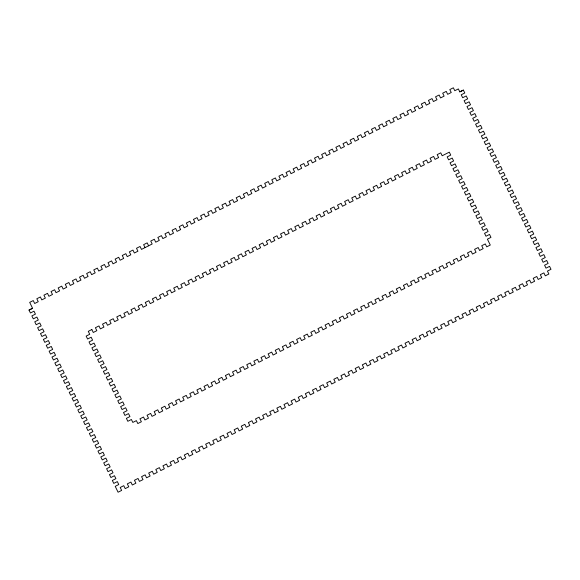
<?xml version="1.0" encoding="UTF-8"?>
<svg xmlns="http://www.w3.org/2000/svg" width="580" height="580" viewBox="0 0 580 580"><rect width="100%" height="100%" fill="white"/><g stroke="black" fill="none" stroke-linecap="round" stroke-linejoin="round"><path stroke-width="0.87" d="M459.795 91.858L463.355 90.052L464.79 92.988L461.23 94.794L462.666 97.73L466.226 95.932L467.661 98.868L464.101 100.674L465.537 103.61L469.104 101.804L470.539 104.741L466.98 106.546L468.415 109.482L471.975 107.684L473.411 110.621L469.851 112.426L471.286 115.362L474.846 113.557L476.282 116.5L472.722 118.298L474.164 121.242L477.724 119.437L479.16 122.373L475.6 124.178L477.036 127.114L480.595 125.309L482.031 128.252L478.471 130.05L479.907 132.994L483.466 131.189L484.909 134.125L481.342 135.93L482.785 138.867L486.345 137.061L487.78 140.005L484.22 141.803L485.656 144.746L489.215 142.941L490.651 145.877L487.091 147.682L488.527 150.619L492.087 148.821L493.529 151.757L489.97 153.562L491.405 156.499L494.965 154.693L496.4 157.629L492.84 159.435L494.276 162.371L497.836 160.573L499.271 163.509L495.712 165.315L497.147 168.251L500.714 166.446L502.149 169.389L498.59 171.187L500.025 174.131L503.585 172.325L505.021 175.262L501.461 177.067L502.896 180.003L506.456 178.198L507.891 181.141L504.332 182.939L505.774 185.883L509.334 184.077L510.77 187.014L507.21 188.819L508.646 191.755L512.205 189.95L513.641 192.893L510.081 194.692L511.516 197.635L515.076 195.83L516.519 198.766L512.959 200.571L514.395 203.507L517.954 201.71L519.39 204.646L515.83 206.451L517.266 209.387L520.826 207.582L522.261 210.518L518.701 212.323L520.137 215.26L523.704 213.462L525.139 216.398L521.579 218.203L523.015 221.139L526.575 219.334L528.01 222.278L524.451 224.076L525.886 227.019L529.446 225.214L530.881 228.15L527.322 229.956L528.764 232.892L532.324 231.087L533.76 234.03L530.2 235.828L531.635 238.771L535.195 236.966L536.63 239.902L533.071 241.708L534.506 244.644L538.066 242.839L539.509 245.782L535.942 247.58L537.385 250.524L540.944 248.719L542.38 251.655L538.82 253.46L540.255 256.396L543.815 254.598L545.251 257.535L541.691 259.34L543.126 262.276L546.686 260.471L548.129 263.407L544.569 265.212L546.005 268.149L549.564 266.351L551 269.287L547.44 271.092L548.876 274.028L545.316 275.833L543.88 272.89L540.321 274.695L541.756 277.632L538.197 279.437L536.761 276.5L533.201 278.306L534.637 281.242L531.077 283.047L529.641 280.104L526.074 281.909L527.517 284.845L523.957 286.65L522.515 283.714L518.955 285.512L520.398 288.456L516.831 290.254L515.395 287.317L511.836 289.123L513.271 292.059L509.711 293.864L508.276 290.928L504.716 292.726L506.151 295.669L502.592 297.467L501.156 294.531L497.596 296.337L499.032 299.273L495.472 301.078L494.037 298.142L490.477 299.94L491.912 302.883L488.353 304.681L486.917 301.745L483.358 303.55L484.793 306.486L481.233 308.292L479.798 305.348L476.231 307.154L477.673 310.09L474.114 311.895L472.671 308.959L469.111 310.764L470.554 313.7L466.987 315.505L465.551 312.562L461.992 314.367L463.427 317.303L459.867 319.109L458.432 316.173L454.872 317.97L456.308 320.914L452.748 322.712L451.312 319.776L447.753 321.581L449.188 324.517L445.628 326.322L444.193 323.386L440.633 325.184L442.069 328.128L438.509 329.926L437.074 326.989L433.514 328.795L434.949 331.731L431.389 333.536L429.954 330.593L426.387 332.398L427.83 335.334L424.27 337.139L422.827 334.203L419.267 336.008L420.71 338.945L417.143 340.75L415.708 337.806L412.148 339.612L413.584 342.548L410.024 344.353L408.588 341.417L405.028 343.222L406.464 346.158L402.904 347.964L401.469 345.02L397.909 346.825L399.345 349.762L395.785 351.567L394.349 348.631L390.789 350.429L392.225 353.372L388.665 355.17L387.23 352.234L383.67 354.039L385.105 356.976L381.546 358.781L380.11 355.844L376.543 357.642L377.986 360.586L374.426 362.384L372.983 359.448L369.424 361.253L370.867 364.189L367.299 365.994L365.864 363.051L362.304 364.856L363.74 367.793L360.18 369.598L358.744 366.661L355.185 368.467L356.62 371.403L353.06 373.208L351.625 370.265L348.065 372.07L349.501 375.006L345.941 376.811L344.505 373.875L340.946 375.673L342.381 378.617L338.821 380.415L337.386 377.478L333.826 379.284L335.262 382.22L331.702 384.025L330.267 381.089L326.7 382.887L328.142 385.83L324.582 387.628L323.14 384.692L319.58 386.498L321.023 389.434L317.456 391.239L316.02 388.303L312.461 390.101L313.896 393.044L310.336 394.842L308.901 391.906L305.341 393.711L306.776 396.647L303.217 398.453L301.781 395.509L298.221 397.314L299.657 400.251L296.097 402.056L294.662 399.12L291.102 400.925L292.537 403.861L288.978 405.666L287.542 402.723L283.982 404.528L285.418 407.464L281.858 409.27L280.423 406.334L276.856 408.132L278.298 411.075L274.739 412.873L273.296 409.937L269.736 411.742L271.179 414.678L267.612 416.483L266.176 413.547L262.617 415.345L264.052 418.289L260.493 420.087L259.057 417.15L255.497 418.956L256.933 421.892L253.373 423.697L251.938 420.754L248.378 422.559L249.813 425.495L246.254 427.3L244.818 424.364L241.258 426.17L242.694 429.106L239.134 430.911L237.698 427.967L234.139 429.773L235.574 432.709L232.014 434.514L230.579 431.578L227.012 433.383L228.455 436.32L224.895 438.125L223.452 435.181L219.893 436.986L221.328 439.923L217.768 441.728L216.333 438.792L212.773 440.59L214.208 443.533L210.649 445.331L209.213 442.395L205.654 444.2L207.089 447.137L203.529 448.942L202.094 446.005L198.534 447.803L199.969 450.747L196.41 452.545L194.974 449.609L191.414 451.414L192.85 454.35L189.29 456.155L187.855 453.212L184.295 455.017L185.731 457.953L182.171 459.759L180.735 456.822L177.168 458.628L178.611 461.564L175.051 463.369L173.608 460.426L170.049 462.231L171.484 465.167L167.924 466.973L166.489 464.036L162.929 465.834L164.365 468.778L160.805 470.576L159.369 467.639L155.81 469.445L157.245 472.381L153.685 474.186L152.25 471.25L148.69 473.048L150.126 475.991L146.566 477.789L145.131 474.853L141.571 476.659L143.006 479.595L139.446 481.4L138.011 478.464L134.451 480.262L135.887 483.205L132.327 485.003L130.891 482.067L127.325 483.872L128.767 486.809L125.207 488.614L123.765 485.67L120.205 487.475L121.641 490.412L118.081 492.217L115.21 486.345L118.769 484.539L117.334 481.603L113.774 483.401L112.339 480.465L115.899 478.659L114.463 475.723L110.896 477.528L109.46 474.585L113.02 472.787L111.585 469.843L108.025 471.649L106.59 468.712L110.149 466.907L108.714 463.971L105.154 465.776L103.718 462.833L107.278 461.035L105.835 458.091L102.276 459.897L100.84 456.96L104.4 455.155L102.965 452.219L99.405 454.017L97.969 451.08L101.529 449.275L100.093 446.339L96.534 448.144L95.091 445.208L98.658 443.403L97.215 440.466L93.656 442.264L92.22 439.328L95.78 437.523L94.344 434.587L90.784 436.392L89.349 433.456L92.909 431.65L91.473 428.714L87.913 430.512L86.471 427.576L90.031 425.771L88.595 422.834L85.035 424.64L83.6 421.696L87.159 419.898L85.724 416.955L82.164 418.76L80.729 415.824L84.288 414.018L82.853 411.082L79.286 412.887L77.85 409.944L81.41 408.146L79.975 405.202L76.415 407.008L74.98 404.072L78.539 402.266L77.104 399.33L73.544 401.128L72.108 398.192L75.668 396.387L74.225 393.45L70.666 395.255L69.23 392.319L72.79 390.514L71.355 387.578L67.795 389.376L66.359 386.439L69.919 384.634L68.483 381.698L64.924 383.503L63.481 380.567L67.041 378.762L65.605 375.825L62.045 377.623L60.61 374.687L64.17 372.882L62.734 369.946L59.175 371.751L57.739 368.808L61.299 367.01L59.863 364.066L56.296 365.871L54.861 362.935L58.42 361.13L56.985 358.193L53.425 359.999L51.99 357.055L55.55 355.257L54.114 352.314L50.554 354.119L49.119 351.183L52.678 349.377L51.236 346.441L47.676 348.239L46.24 345.303L49.8 343.498L48.365 340.562L44.805 342.367L43.37 339.43L46.929 337.625L45.494 334.689L41.934 336.487L40.491 333.551L44.058 331.745L42.615 328.809L39.056 330.614L37.62 327.678L41.18 325.873L39.745 322.937L36.185 324.735L34.749 321.798L38.309 319.993L36.873 317.057L33.314 318.862L31.871 315.919L35.431 314.121L33.995 311.177L30.435 312.982L29 310.046L32.56 308.241L29.689 302.368L33.248 300.563L34.684 303.5L38.244 301.694L36.808 298.758L40.368 296.953L41.803 299.896L45.363 298.091L43.928 295.155L47.487 293.349L48.923 296.286L52.483 294.488L51.047 291.544L54.607 289.746L56.042 292.683L59.602 290.877L58.167 287.941L61.727 286.136L63.169 289.072L66.729 287.274L65.286 284.33L68.846 282.532L70.289 285.469L73.849 283.663L72.413 280.727L75.973 278.922L77.408 281.858L80.968 280.06L79.532 277.117L83.092 275.319L84.528 278.255L88.087 276.45L86.652 273.513L90.212 271.708L91.647 274.652L95.207 272.846L93.772 269.91L97.331 268.105L98.767 271.041L102.326 269.236L100.891 266.3L104.451 264.494L105.886 267.438L109.446 265.633L108.01 262.696L111.57 260.891L113.013 263.827L116.573 262.029L115.13 259.086L118.697 257.288L120.132 260.224L123.692 258.419L122.257 255.483L125.816 253.677L127.252 256.614L130.812 254.816L129.376 251.872L132.936 250.074L134.371 253.011L137.931 251.205L136.496 248.269L140.055 246.464L141.491 249.407L152.17 243.992L150.735 241.055L154.294 239.25L155.73 242.194L159.29 240.388L157.854 237.452L161.414 235.647L162.857 238.583L166.416 236.778L164.974 233.841L168.541 232.036L169.976 234.98L173.536 233.174L172.1 230.238L175.66 228.433L177.096 231.369L180.655 229.571L179.22 226.628L182.78 224.83L184.215 227.766L187.775 225.961L186.339 223.024L189.899 221.219L191.335 224.155L194.894 222.357L193.459 219.414L197.019 217.616L198.454 220.552L202.014 218.747L200.579 215.811L204.138 214.006L205.574 216.949L209.133 215.144L207.698 212.207L211.258 210.402L212.7 213.338L216.26 211.533L214.817 208.597L218.385 206.792L219.82 209.735L223.38 207.93L221.944 204.994L225.504 203.188L226.939 206.125L230.499 204.327L229.064 201.383L232.624 199.585L234.059 202.521L237.619 200.716L236.183 197.78L239.743 195.975L241.179 198.911L244.738 197.113L243.303 194.169L246.862 192.371L248.298 195.308L251.858 193.502L250.422 190.566L253.982 188.761L255.417 191.697L258.977 189.899L257.542 186.956L261.101 185.158L262.544 188.094L266.104 186.289L264.661 183.352L268.228 181.547L269.664 184.491L273.224 182.685L271.788 179.749L275.348 177.944L276.783 180.88L280.343 179.075L278.907 176.139L282.467 174.333L283.903 177.277L287.462 175.472L286.027 172.535L289.587 170.73L291.022 173.666L294.582 171.868L293.146 168.925L296.706 167.127L298.142 170.063L301.701 168.258L300.266 165.322L303.826 163.516L305.261 166.453L308.821 164.655L307.385 161.711L310.945 159.913L312.388 162.85L315.948 161.044L314.505 158.108L318.072 156.303L319.507 159.246L323.067 157.441L321.632 154.505L325.192 152.7L326.627 155.636L330.187 153.831L328.751 150.894L332.311 149.089L333.746 152.032L337.306 150.227L335.871 147.291L339.43 145.486L340.866 148.422L344.426 146.617L342.99 143.68L346.55 141.875L347.986 144.819L351.545 143.013L350.11 140.077L353.669 138.272L355.105 141.208L358.672 139.41L357.229 136.467L360.789 134.669L362.232 137.605L365.791 135.8L364.349 132.863L367.916 131.058L369.351 133.994L372.911 132.196L371.476 129.253L375.035 127.455L376.471 130.391L380.03 128.586L378.595 125.65L382.155 123.844L383.59 126.788L387.15 124.983L385.714 122.046L389.274 120.241L390.71 123.177L394.27 121.372L392.834 118.436L396.394 116.631L397.829 119.574L401.389 117.769L399.953 114.833L403.513 113.028L404.949 115.964L408.516 114.166L407.073 111.222L410.633 109.424L412.075 112.36L415.635 110.555L414.192 107.619L417.76 105.814L419.195 108.75L422.755 106.952L421.319 104.008L424.879 102.21L426.314 105.147L429.874 103.341L428.439 100.405L431.998 98.6L433.434 101.536L436.994 99.738L435.558 96.795L439.118 94.997L440.553 97.933L444.113 96.128L442.678 93.191L446.238 91.386L447.673 94.33L451.233 92.525L449.797 89.588L453.357 87.783L454.792 90.719L458.36 88.914L459.795 91.858L463.398 90.132M29.044 310.119L32.603 308.321M148.611 245.797L147.175 242.861L143.615 244.666L145.051 247.602M91.836 329.541L88.276 331.347L89.719 334.283L86.152 336.088L87.594 339.024L91.154 337.219L92.59 340.163L89.03 341.961L90.465 344.904L94.025 343.099L95.461 346.035L91.901 347.84L93.337 350.777L96.896 348.971L98.339 351.915L94.779 353.713L96.215 356.656L99.775 354.851L101.21 357.787L97.65 359.593L99.086 362.529L102.646 360.731L104.081 363.667L100.521 365.473L101.964 368.409L105.524 366.603L106.959 369.54L103.4 371.345L104.835 374.281L108.395 372.483L109.83 375.42L106.271 377.225L107.706 380.161L111.266 378.356L112.701 381.299L109.141 383.097L110.584 386.041L114.144 384.236L115.579 387.172L112.02 388.977L113.455 391.913L117.015 390.108L118.45 393.051L114.891 394.849L116.326 397.793L119.886 395.988L121.329 398.924L117.769 400.729L119.204 403.665L122.764 401.867L124.2 404.804L120.64 406.609L122.075 409.545L125.635 407.74L127.071 410.676L123.511 412.482L124.947 415.418L128.513 413.62L129.949 416.556L126.389 418.361L127.825 421.298L131.385 419.492L132.82 422.428L136.38 420.63L137.815 423.567L141.375 421.762L139.94 418.825L143.499 417.02L144.935 419.963L148.502 418.158L147.059 415.222L150.619 413.417L152.061 416.353L155.621 414.548L154.186 411.611L157.745 409.806L159.181 412.75L162.741 410.945L161.305 408.008L164.865 406.203L166.3 409.139L169.86 407.341L168.425 404.398L171.984 402.6L173.42 405.536L176.98 403.731L175.544 400.795L179.104 398.989L180.54 401.925L184.099 400.127L182.664 397.184L186.224 395.386L187.659 398.322L191.219 396.517L189.783 393.581L193.343 391.775L194.779 394.719L198.345 392.914L196.903 389.977L200.463 388.172L201.905 391.108L205.465 389.303L204.03 386.367L207.589 384.562L209.025 387.505L212.585 385.7L211.149 382.764L214.709 380.959L216.144 383.895L219.704 382.089L218.268 379.153L221.828 377.348L223.264 380.291L226.823 378.486L225.388 375.55L228.948 373.745L230.383 376.681L233.943 374.883L232.507 371.939L236.067 370.142L237.503 373.078L241.062 371.272L239.627 368.336L243.187 366.531L244.622 369.467L248.189 367.669L246.746 364.726L250.306 362.928L251.749 365.864L255.309 364.059L253.873 361.123L257.433 359.317L258.868 362.261L262.428 360.455L260.993 357.519L264.552 355.714L265.988 358.65L269.548 356.845L268.112 353.909L271.672 352.103L273.107 355.047L276.667 353.242L275.232 350.305L278.791 348.5L280.227 351.437L283.787 349.638L282.351 346.695L285.911 344.897L287.346 347.833L290.906 346.028L289.471 343.092L293.031 341.286L294.466 344.223L298.033 342.425L296.59 339.481L300.15 337.683L301.593 340.619L305.152 338.814L303.717 335.878L307.277 334.073L308.712 337.009L312.272 335.211L310.837 332.267L314.396 330.469L315.832 333.406L319.392 331.601L317.956 328.664L321.516 326.859L322.951 329.802L326.511 327.997L325.075 325.061L328.635 323.256L330.071 326.192L333.63 324.387L332.195 321.45L335.755 319.645L337.19 322.589L340.75 320.784L339.314 317.847L342.874 316.042L344.31 318.978L347.877 317.18L346.434 314.237L349.994 312.439L351.437 315.375L354.996 313.57L353.561 310.633L357.12 308.828L358.556 311.764L362.116 309.966L360.68 307.023L364.24 305.225L365.675 308.161L369.235 306.356L367.8 303.42L371.36 301.614L372.795 304.558L376.355 302.753L374.919 299.817L378.479 298.011L379.914 300.947L383.474 299.142L382.039 296.206L385.599 294.401L387.034 297.344L390.594 295.539L389.158 292.603L392.718 290.798L394.161 293.734L397.721 291.928L396.278 288.992L399.837 287.187L401.28 290.13L404.84 288.325L403.404 285.389L406.964 283.584L408.4 286.52L411.959 284.722L410.524 281.779L414.084 279.981L415.519 282.917L419.079 281.111L417.643 278.175L421.203 276.37L422.639 279.306L426.199 277.508L424.763 274.565L428.323 272.767L429.758 275.703L433.318 273.898L431.882 270.962L435.442 269.156L436.878 272.1L440.438 270.294L439.002 267.358L442.562 265.553L444.004 268.489L447.564 266.684L446.122 263.748L449.681 261.942L451.124 264.886L454.684 263.081L453.248 260.144L456.808 258.339L458.243 261.275L461.803 259.477L460.368 256.534L463.927 254.736L465.363 257.672L468.923 255.867L467.487 252.931L471.047 251.125L472.483 254.062L476.042 252.264L474.607 249.32L478.166 247.522L479.602 250.458L483.162 248.653L481.726 245.717L485.286 243.912L486.721 246.848L490.281 245.05L487.41 239.17L490.97 237.365L489.534 234.429L485.975 236.234L484.539 233.298L488.099 231.493L486.663 228.556L483.104 230.354L481.661 227.418L485.221 225.613L483.785 222.676L480.225 224.482L478.79 221.545L482.35 219.74L480.914 216.804L477.354 218.602L475.919 215.666L479.479 213.861L478.036 210.924L474.476 212.73L473.041 209.786L476.6 207.988L475.165 205.044L471.605 206.85L470.17 203.913L473.729 202.108L472.294 199.172L468.734 200.977L467.299 198.034L470.858 196.236L469.416 193.292L465.856 195.097L464.421 192.161L467.98 190.356L466.545 187.42L462.985 189.218L461.549 186.281L465.109 184.476L463.674 181.54L460.114 183.345L458.671 180.409L462.231 178.604L460.796 175.667L457.236 177.465L455.8 174.529L459.36 172.724L457.924 169.788L454.365 171.593L452.929 168.649L456.489 166.851L455.053 163.908L451.486 165.713L450.051 162.777L453.611 160.972L452.175 158.035L448.615 159.841L447.18 156.897L450.74 155.099L449.304 152.156L442.185 155.766L440.742 152.83L437.182 154.628L438.625 157.571L435.065 159.369L433.623 156.433L430.063 158.238L431.498 161.175L427.938 162.98L426.503 160.036L422.943 161.842L424.379 164.778L420.819 166.583L419.384 163.647L415.824 165.452L417.259 168.388L413.7 170.194L412.264 167.25L408.704 169.055L410.14 171.992L406.58 173.797L405.145 170.861L401.585 172.659L403.02 175.602L399.461 177.4L398.025 174.464L394.465 176.269L395.901 179.206L392.341 181.011L390.898 178.075L387.338 179.873L388.781 182.816L385.221 184.614L383.779 181.678L380.219 183.483L381.654 186.419L378.095 188.225L376.659 185.281L373.099 187.086L374.535 190.023L370.975 191.828L369.54 188.892L365.98 190.697L367.415 193.633L363.856 195.438L362.42 192.495L358.861 194.3L360.296 197.236L356.736 199.042L355.301 196.105L351.741 197.911L353.176 200.847L349.617 202.652L348.181 199.708L344.621 201.514L346.057 204.45L342.497 206.255L341.055 203.319L337.495 205.117L338.938 208.061L335.378 209.858L333.935 206.922L330.375 208.727L331.811 211.664L328.251 213.469L326.815 210.533L323.256 212.331L324.691 215.274L321.132 217.072L319.696 214.136L316.136 215.941L317.572 218.877L314.012 220.683L312.576 217.739L309.017 219.544L310.452 222.481L306.892 224.286L305.457 221.35L301.897 223.155L303.333 226.091L299.773 227.896L298.337 224.953L294.778 226.758L296.213 229.694L292.654 231.5L291.211 228.563L287.651 230.362L289.094 233.305L285.534 235.103L284.091 232.167L280.531 233.972L281.967 236.908L278.407 238.713L276.972 235.777L273.412 237.575L274.848 240.519L271.288 242.317L269.852 239.38L266.293 241.186L267.728 244.122L264.168 245.927L262.733 242.991L259.173 244.789L260.608 247.732L257.049 249.53L255.613 246.594L252.054 248.399L253.489 251.336L249.929 253.141L248.494 250.198L244.934 252.003L246.369 254.939L242.81 256.744L241.367 253.808L237.807 255.613L239.25 258.55L235.69 260.355L234.248 257.411L230.688 259.216L232.123 262.153L228.563 263.958L227.128 261.022L223.568 262.82L225.004 265.763L221.444 267.561L220.008 264.625L216.449 266.43L217.884 269.367L214.325 271.172L212.889 268.236L209.329 270.034L210.765 272.977L207.205 274.775L205.769 271.839L202.21 273.644L203.645 276.58L200.085 278.385L198.65 275.442L195.09 277.247L196.526 280.183L192.966 281.989L191.523 279.052L187.963 280.858L189.406 283.794L185.839 285.599L184.404 282.656L180.844 284.461L182.279 287.397L178.72 289.202L177.284 286.266L173.725 288.071L175.16 291.008L171.6 292.813L170.165 289.869L166.605 291.675L168.041 294.611L164.481 296.416L163.045 293.48L159.486 295.278L160.921 298.221L157.361 300.019L155.926 297.083L152.366 298.888L153.801 301.825L150.242 303.63L148.806 300.694L145.246 302.492L146.682 305.435L143.122 307.233L141.679 304.297L138.12 306.102L139.562 309.038L135.995 310.844L134.56 307.9L131 309.705L132.436 312.642L128.876 314.447L127.441 311.511L123.881 313.316L125.316 316.252L121.756 318.058L120.321 315.114L116.761 316.919L118.197 319.856L114.637 321.661L113.201 318.724L109.642 320.522L111.077 323.466L107.517 325.264L106.082 322.328L102.522 324.133L103.958 327.069L100.398 328.875L98.962 325.938L95.403 327.736L96.838 330.68L93.278 332.478L91.836 329.541"/></g></svg>
